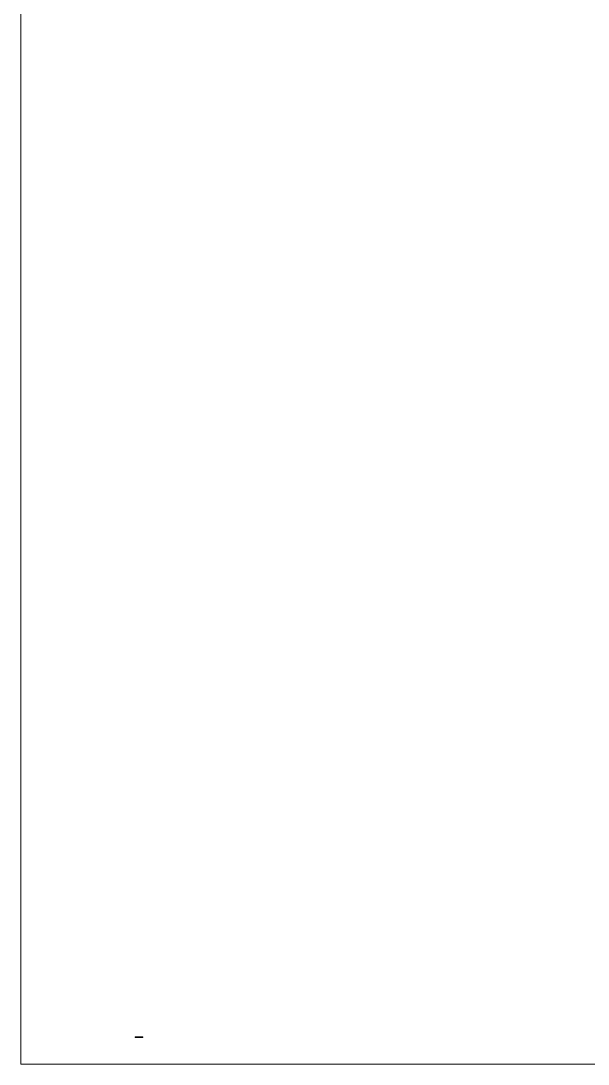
# Model space of a CAD drawing. Header units: centimetres. Extents: x -16179 to 12840, y -10704 to 3856.
# Drawn here: x -4149 to -3043, y -6645 to -4609 of the extents above; entities that cross this region are included whole.
import ezdxf

# ---------------------------------------------------------------- set-up
doc = ezdxf.new("R2010")
doc.units = ezdxf.units.CM
doc.header["$MEASUREMENT"] = 0
doc.layers.add('A-ELEV-MBE1_Num_Penna__1_Num_Penna__4_Num_Penna__4_Num_Penna__4_Num_Penna__4_Num_Penna__4_Num_Penna__4_Num_Penna__4_Num_Penna__4_Num_Penna__4', color=4, linetype='Continuous', lineweight=18)
doc.layers.add('A-WALL-FULL_Num_Penna__7_Num_Penna__7_Num_Penna__7_Num_Penna__7_Num_Penna__7_Num_Penna__7_Num_Penna__82_Num_Penna__82_Num_Penna__82_Num_Penna__82_Num_Penna__82', color=82, linetype='Continuous', lineweight=18)

msp = doc.modelspace()

# ---------------------------------------------------------------- linework, layer by layer
at = {"layer": 'A-ELEV-MBE1_Num_Penna__1_Num_Penna__4_Num_Penna__4_Num_Penna__4_Num_Penna__4_Num_Penna__4_Num_Penna__4_Num_Penna__4_Num_Penna__4_Num_Penna__4', "color": 4, "linetype": 'Continuous', "lineweight": 18}
for p, q in [((-3926.3, -6591.3), (-3926.3, -6592)), ((-3926.3, -6591.3), (-3911.3, -6591.3)), ((-3926.3, -6591.7), (-3911.3, -6591.7)), ((-3926.3, -6592), (-3926, -6592)), ((-3926.3, -6592.3), (-3926, -6592.3)), ((-3926.3, -6592.3), (-3926.3, -6592.6)), ((-3926.3, -6592.6), (-3911.3, -6592.6)), ((-3926, -6592), (-3926, -6592.3)), ((-3911.3, -6591.3), (-3911.3, -6592)), ((-3911.3, -6592), (-3911, -6592)), ((-3911.3, -6592.3), (-3911.3, -6592.6)), ((-3911.3, -6592.3), (-3911, -6592.3)), ((-3911, -6592), (-3911, -6592.3))]:
    msp.add_line(p, q, dxfattribs=at)
at = {"layer": 'A-WALL-FULL_Num_Penna__7_Num_Penna__7_Num_Penna__7_Num_Penna__7_Num_Penna__7_Num_Penna__7_Num_Penna__82_Num_Penna__82_Num_Penna__82_Num_Penna__82_Num_Penna__82', "color": 82, "linetype": 'Continuous', "lineweight": 18}
for p, q in [((-4149.3, -1355.2), (-4149.3, -4661.2)), ((-4149.3, -4661.2), (-4149.3, -6644.9)), ((-4149.3, -6644.9), (1340.7, -6644.9))]:
    msp.add_line(p, q, dxfattribs=at)

doc.saveas('drawing.dxf')
